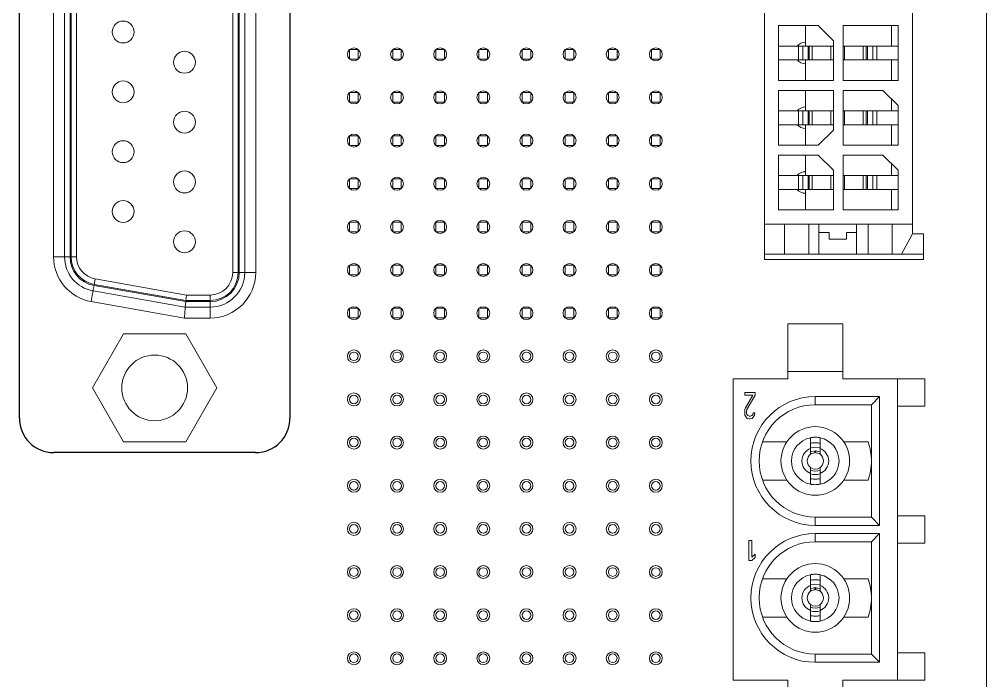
# Model space of a CAD drawing. Extents: x -194 to 239, y -574 to -265.
# Drawn here: x -50.7 to 18.5, y -448.8 to -401.4 of the extents above; entities that cross this region are included whole.
import ezdxf

# ---------------------------------------------------------------- set-up
doc = ezdxf.new("R2010")
doc.units = 0
doc.header["$LTSCALE"] = 0.5
doc.layers.get('0').update_dxf_attribs({"linetype": 'CONTINUOUS'})

msp = doc.modelspace()

# ---------------------------------------------------------------- linework, layer by layer
at = {"color": 7, "linetype": 'Continuous', "lineweight": 5}
for p, q in [((18.542, -486.929), (18.542, -288.609)), ((-35.454, -419.537), (-35.454, -364.299)), ((-35.062, -364.299), (-35.062, -419.537)), ((-34.983, -419.537), (-34.983, -364.299)), ((-34.591, -364.299), (-34.591, -419.537)), ((-33.806, -364.299), (-33.806, -419.537)), ((-48.283, -418.41), (-48.283, -365.489)), ((-47.498, -418.41), (-47.498, -365.489)), ((-47.106, -365.489), (-47.106, -418.41)), ((-47.028, -418.41), (-47.028, -365.489)), ((-46.635, -365.489), (-46.635, -418.41)), ((2.623, -377.678), (2.623, -416.06)), ((13.219, -377.678), (13.219, -416.06)), ((3.643, -405.781), (3.643, -401.858)), ((3.643, -401.858), (6.485, -401.858)), ((5.558, -403.325), (5.558, -401.858)), ((6.485, -401.858), (7.566, -402.939)), ((8.276, -405.781), (8.276, -401.858)), ((8.276, -401.858), (12.2, -401.858)), ((11.736, -403.325), (11.736, -401.858)), ((12.2, -401.858), (12.2, -405.781)), ((7.566, -402.939), (7.566, -405.781)), ((-27.084, -404.254), (-27.084, -403.559)), ((-27.084, -403.559), (-26.467, -403.559)), ((-26.467, -403.559), (-26.467, -404.254)), ((-23.995, -403.559), (-23.378, -403.559)), ((-23.995, -404.254), (-23.995, -403.559)), ((-23.378, -403.559), (-23.378, -404.254)), ((-20.906, -403.559), (-20.288, -403.559)), ((-20.906, -404.254), (-20.906, -403.559)), ((-20.288, -403.559), (-20.288, -404.254)), ((-17.817, -404.254), (-17.817, -403.559)), ((-17.817, -403.559), (-17.199, -403.559)), ((-17.199, -403.559), (-17.199, -404.254)), ((-14.728, -404.254), (-14.728, -403.559)), ((-14.728, -403.559), (-14.11, -403.559)), ((-14.11, -403.559), (-14.11, -404.254)), ((-11.639, -404.254), (-11.639, -403.559)), ((-11.639, -403.559), (-11.021, -403.559)), ((-11.021, -403.559), (-11.021, -404.254)), ((-8.55, -403.559), (-7.932, -403.559)), ((-8.55, -404.254), (-8.55, -403.559)), ((-7.932, -403.559), (-7.932, -404.254)), ((-5.461, -403.559), (-4.843, -403.559)), ((-5.461, -404.254), (-5.461, -403.559)), ((-4.843, -403.559), (-4.843, -404.254)), ((3.643, -403.325), (5.064, -403.325)), ((5.558, -403.325), (5.064, -403.325)), ((5.064, -404.314), (5.064, -403.325)), ((5.365, -403.325), (5.365, -404.314)), ((5.558, -403.325), (6.052, -403.325)), ((5.751, -403.325), (5.751, -404.314)), ((5.829, -403.325), (5.829, -404.314)), ((6.052, -403.325), (6.052, -404.314)), ((6.052, -403.325), (7.381, -403.325)), ((7.566, -403.325), (7.381, -403.325)), ((7.381, -404.314), (7.381, -403.325)), ((8.369, -403.325), (8.276, -403.325)), ((8.369, -403.325), (9.697, -403.325)), ((8.369, -403.325), (8.369, -404.314)), ((10.686, -403.325), (9.697, -403.325)), ((9.697, -404.314), (9.697, -403.325)), ((9.921, -404.314), (9.921, -403.325)), ((9.999, -403.325), (9.999, -404.314)), ((10.385, -403.325), (10.385, -404.314)), ((10.686, -403.325), (10.686, -404.314)), ((10.686, -403.325), (12.2, -403.325)), ((-26.467, -404.254), (-27.084, -404.254)), ((-23.378, -404.254), (-23.995, -404.254)), ((-20.288, -404.254), (-20.906, -404.254)), ((-17.199, -404.254), (-17.817, -404.254)), ((-14.11, -404.254), (-14.728, -404.254)), ((-11.021, -404.254), (-11.639, -404.254)), ((-7.932, -404.254), (-8.55, -404.254)), ((-4.843, -404.254), (-5.461, -404.254)), ((5.064, -404.314), (3.643, -404.314)), ((5.064, -404.314), (5.558, -404.314)), ((5.558, -405.781), (5.558, -404.314)), ((5.558, -404.314), (6.052, -404.314)), ((7.381, -404.314), (6.052, -404.314)), ((7.381, -404.314), (7.566, -404.314)), ((8.276, -404.314), (8.369, -404.314)), ((9.697, -404.314), (8.369, -404.314)), ((9.697, -404.314), (10.686, -404.314)), ((12.2, -404.314), (10.686, -404.314)), ((11.736, -405.781), (11.736, -404.314)), ((7.566, -405.781), (3.643, -405.781)), ((12.2, -405.781), (8.276, -405.781)), ((-27.084, -406.649), (-26.467, -406.649)), ((-27.084, -407.344), (-27.084, -406.649)), ((-26.467, -406.649), (-26.467, -407.344)), ((-23.995, -406.649), (-23.378, -406.649)), ((-23.995, -407.344), (-23.995, -406.649)), ((-23.378, -406.649), (-23.378, -407.344)), ((-20.906, -407.344), (-20.906, -406.649)), ((-20.906, -406.649), (-20.288, -406.649)), ((-20.288, -406.649), (-20.288, -407.344)), ((-17.817, -406.649), (-17.199, -406.649)), ((-17.817, -407.344), (-17.817, -406.649)), ((-17.199, -406.649), (-17.199, -407.344)), ((-14.728, -406.649), (-14.11, -406.649)), ((-14.728, -407.344), (-14.728, -406.649)), ((-14.11, -406.649), (-14.11, -407.344)), ((-11.639, -407.344), (-11.639, -406.649)), ((-11.639, -406.649), (-11.021, -406.649)), ((-11.021, -406.649), (-11.021, -407.344)), ((-8.55, -406.649), (-7.932, -406.649)), ((-8.55, -407.344), (-8.55, -406.649)), ((-7.932, -406.649), (-7.932, -407.344)), ((-5.461, -407.344), (-5.461, -406.649)), ((-5.461, -406.649), (-4.843, -406.649)), ((-4.843, -406.649), (-4.843, -407.344)), ((3.643, -410.415), (3.643, -406.492)), ((3.643, -406.492), (7.566, -406.492)), ((5.558, -407.959), (5.558, -406.492)), ((7.566, -406.492), (7.566, -409.333)), ((8.276, -410.415), (8.276, -406.492)), ((8.276, -406.492), (11.118, -406.492)), ((11.118, -406.492), (12.2, -407.573)), ((-26.467, -407.344), (-27.084, -407.344)), ((-23.378, -407.344), (-23.995, -407.344)), ((-20.288, -407.344), (-20.906, -407.344)), ((-17.199, -407.344), (-17.817, -407.344)), ((-14.11, -407.344), (-14.728, -407.344)), ((-11.021, -407.344), (-11.639, -407.344)), ((-7.932, -407.344), (-8.55, -407.344)), ((-4.843, -407.344), (-5.461, -407.344)), ((11.736, -407.959), (11.736, -407.109)), ((3.643, -407.959), (5.064, -407.959)), ((5.558, -407.959), (5.064, -407.959)), ((5.064, -408.947), (5.064, -407.959)), ((5.365, -407.959), (5.365, -408.947)), ((5.558, -407.959), (6.052, -407.959)), ((5.751, -407.959), (5.751, -408.947)), ((5.829, -407.959), (5.829, -408.947)), ((6.052, -407.959), (6.052, -408.947)), ((6.052, -407.959), (7.381, -407.959)), ((7.566, -407.959), (7.381, -407.959)), ((7.381, -408.947), (7.381, -407.959)), ((8.369, -407.959), (8.276, -407.959)), ((8.369, -407.959), (9.697, -407.959)), ((8.369, -407.959), (8.369, -408.947)), ((10.686, -407.959), (9.697, -407.959)), ((9.697, -408.947), (9.697, -407.959)), ((9.921, -408.947), (9.921, -407.959)), ((9.999, -407.959), (9.999, -408.947)), ((10.385, -407.959), (10.385, -408.947)), ((10.686, -407.959), (10.686, -408.947)), ((10.686, -407.959), (12.2, -407.959)), ((12.2, -407.573), (12.2, -410.415)), ((5.064, -408.947), (3.643, -408.947)), ((5.064, -408.947), (5.558, -408.947)), ((5.558, -410.415), (5.558, -408.947)), ((5.558, -408.947), (6.052, -408.947)), ((7.381, -408.947), (6.052, -408.947)), ((7.566, -409.333), (6.485, -410.415)), ((7.381, -408.947), (7.566, -408.947)), ((8.276, -408.947), (8.369, -408.947)), ((9.697, -408.947), (8.369, -408.947)), ((9.697, -408.947), (10.686, -408.947)), ((12.2, -408.947), (10.686, -408.947)), ((11.736, -410.415), (11.736, -408.947)), ((-27.084, -409.738), (-26.467, -409.738)), ((-27.084, -410.433), (-27.084, -409.738)), ((-26.467, -409.738), (-26.467, -410.433)), ((-23.995, -409.738), (-23.378, -409.738)), ((-23.995, -410.433), (-23.995, -409.738)), ((-23.378, -409.738), (-23.378, -410.433)), ((-20.906, -409.738), (-20.288, -409.738)), ((-20.906, -410.433), (-20.906, -409.738)), ((-20.288, -409.738), (-20.288, -410.433)), ((-17.817, -410.433), (-17.817, -409.738)), ((-17.817, -409.738), (-17.199, -409.738)), ((-17.199, -409.738), (-17.199, -410.433)), ((-14.728, -409.738), (-14.11, -409.738)), ((-14.728, -410.433), (-14.728, -409.738)), ((-14.11, -409.738), (-14.11, -410.433)), ((-11.639, -410.433), (-11.639, -409.738)), ((-11.639, -409.738), (-11.021, -409.738)), ((-11.021, -409.738), (-11.021, -410.433)), ((-8.55, -409.738), (-7.932, -409.738)), ((-8.55, -410.433), (-8.55, -409.738)), ((-7.932, -409.738), (-7.932, -410.433)), ((-5.461, -410.433), (-5.461, -409.738)), ((-5.461, -409.738), (-4.843, -409.738)), ((-4.843, -409.738), (-4.843, -410.433)), ((-26.467, -410.433), (-27.084, -410.433)), ((-23.378, -410.433), (-23.995, -410.433)), ((-20.288, -410.433), (-20.906, -410.433)), ((-17.199, -410.433), (-17.817, -410.433)), ((-14.11, -410.433), (-14.728, -410.433)), ((-11.021, -410.433), (-11.639, -410.433)), ((-7.932, -410.433), (-8.55, -410.433)), ((-4.843, -410.433), (-5.461, -410.433)), ((6.485, -410.415), (3.643, -410.415)), ((12.2, -410.415), (8.276, -410.415)), ((3.643, -415.048), (3.643, -411.125)), ((3.643, -411.125), (6.485, -411.125)), ((5.558, -412.593), (5.558, -411.125)), ((6.485, -411.125), (7.566, -412.206)), ((8.276, -415.048), (8.276, -411.125)), ((8.276, -411.125), (11.118, -411.125)), ((11.118, -411.125), (12.2, -412.206)), ((11.736, -412.593), (11.736, -411.743)), ((-27.084, -412.827), (-26.467, -412.827)), ((-27.084, -413.522), (-27.084, -412.827)), ((-26.467, -412.827), (-26.467, -413.522)), ((-23.995, -412.827), (-23.378, -412.827)), ((-23.995, -413.522), (-23.995, -412.827)), ((-23.378, -412.827), (-23.378, -413.522)), ((-20.906, -412.827), (-20.288, -412.827)), ((-20.906, -413.522), (-20.906, -412.827)), ((-20.288, -412.827), (-20.288, -413.522)), ((-17.817, -412.827), (-17.199, -412.827)), ((-17.817, -413.522), (-17.817, -412.827)), ((-17.199, -412.827), (-17.199, -413.522)), ((-14.728, -412.827), (-14.11, -412.827)), ((-14.728, -413.522), (-14.728, -412.827)), ((-14.11, -412.827), (-14.11, -413.522)), ((-11.639, -413.522), (-11.639, -412.827)), ((-11.639, -412.827), (-11.021, -412.827)), ((-11.021, -412.827), (-11.021, -413.522)), ((-8.55, -412.827), (-7.932, -412.827)), ((-8.55, -413.522), (-8.55, -412.827)), ((-7.932, -412.827), (-7.932, -413.522)), ((-5.461, -412.827), (-4.843, -412.827)), ((-5.461, -413.522), (-5.461, -412.827)), ((-4.843, -412.827), (-4.843, -413.522)), ((3.643, -412.593), (5.064, -412.593)), ((5.558, -412.593), (5.064, -412.593)), ((5.064, -413.581), (5.064, -412.593)), ((5.365, -412.593), (5.365, -413.581)), ((5.558, -412.593), (6.052, -412.593)), ((5.751, -412.593), (5.751, -413.581)), ((5.829, -412.593), (5.829, -413.581)), ((6.052, -412.593), (6.052, -413.581)), ((6.052, -412.593), (7.381, -412.593)), ((7.566, -412.593), (7.381, -412.593)), ((7.381, -413.581), (7.381, -412.593)), ((7.566, -412.206), (7.566, -415.048)), ((8.369, -412.593), (8.276, -412.593)), ((8.369, -412.593), (9.697, -412.593)), ((8.369, -412.593), (8.369, -413.581)), ((9.697, -412.593), (10.686, -412.593)), ((9.697, -413.581), (9.697, -412.593)), ((9.921, -413.581), (9.921, -412.593)), ((9.999, -412.593), (9.999, -413.581)), ((10.385, -412.593), (10.385, -413.581)), ((10.686, -412.593), (10.686, -413.581)), ((10.686, -412.593), (12.2, -412.593)), ((12.2, -412.206), (12.2, -415.048)), ((-26.467, -413.522), (-27.084, -413.522)), ((-23.378, -413.522), (-23.995, -413.522)), ((-20.288, -413.522), (-20.906, -413.522)), ((-17.199, -413.522), (-17.817, -413.522)), ((-14.11, -413.522), (-14.728, -413.522)), ((-11.021, -413.522), (-11.639, -413.522)), ((-7.932, -413.522), (-8.55, -413.522)), ((-4.843, -413.522), (-5.461, -413.522)), ((5.064, -413.581), (3.643, -413.581)), ((5.064, -413.581), (5.558, -413.581)), ((5.558, -415.048), (5.558, -413.581)), ((5.558, -413.581), (6.052, -413.581)), ((7.381, -413.581), (6.052, -413.581)), ((7.381, -413.581), (7.566, -413.581)), ((8.276, -413.581), (8.369, -413.581)), ((9.697, -413.581), (8.369, -413.581)), ((9.697, -413.581), (10.686, -413.581)), ((12.2, -413.581), (10.686, -413.581)), ((11.736, -415.048), (11.736, -413.581)), ((7.566, -415.048), (3.643, -415.048)), ((12.2, -415.048), (8.276, -415.048)), ((-27.084, -415.916), (-26.467, -415.916)), ((-27.084, -416.611), (-27.084, -415.916)), ((-26.467, -415.916), (-26.467, -416.611)), ((-23.995, -415.916), (-23.378, -415.916)), ((-23.995, -416.611), (-23.995, -415.916)), ((-23.378, -415.916), (-23.378, -416.611)), ((-20.906, -415.916), (-20.288, -415.916)), ((-20.906, -416.611), (-20.906, -415.916)), ((-20.288, -415.916), (-20.288, -416.611)), ((-17.817, -415.916), (-17.199, -415.916)), ((-17.817, -416.611), (-17.817, -415.916)), ((-17.199, -415.916), (-17.199, -416.611)), ((-14.728, -415.916), (-14.11, -415.916)), ((-14.728, -416.611), (-14.728, -415.916)), ((-14.11, -415.916), (-14.11, -416.611)), ((-11.639, -415.916), (-11.021, -415.916)), ((-11.639, -416.611), (-11.639, -415.916)), ((-11.021, -415.916), (-11.021, -416.611)), ((-8.55, -415.916), (-7.932, -415.916)), ((-8.55, -416.611), (-8.55, -415.916)), ((-7.932, -415.916), (-7.932, -416.611)), ((-5.461, -415.916), (-4.843, -415.916)), ((-5.461, -416.611), (-5.461, -415.916)), ((-4.843, -415.916), (-4.843, -416.611)), ((2.623, -418.222), (2.623, -416.06)), ((2.623, -416.06), (4.06, -416.06)), ((4.06, -416.06), (4.06, -418.222)), ((4.06, -416.06), (11.783, -416.06)), ((5.797, -416.06), (5.797, -418.222)), ((6.523, -416.06), (6.523, -418.222)), ((9.226, -418.222), (9.226, -416.06)), ((10.045, -418.222), (10.045, -416.06)), ((11.783, -418.222), (11.783, -416.06)), ((11.783, -416.06), (13.219, -416.06)), ((13.219, -416.06), (13.219, -416.755)), ((-26.467, -416.611), (-27.084, -416.611)), ((-23.378, -416.611), (-23.995, -416.611)), ((-20.288, -416.611), (-20.906, -416.611)), ((-17.199, -416.611), (-17.817, -416.611)), ((-14.11, -416.611), (-14.728, -416.611)), ((-11.021, -416.611), (-11.639, -416.611)), ((-7.932, -416.611), (-8.55, -416.611)), ((-4.843, -416.611), (-5.461, -416.611)), ((7.257, -416.678), (6.523, -416.678)), ((7.257, -417.141), (7.257, -416.678)), ((9.226, -416.678), (8.493, -416.678)), ((8.493, -416.678), (8.493, -417.141)), ((13.219, -416.755), (12.447, -418.222)), ((14.007, -416.755), (13.219, -416.755)), ((14.007, -416.755), (14.007, -418.222)), ((8.493, -417.141), (7.257, -417.141)), ((-47.498, -418.41), (-48.283, -418.41)), ((-47.106, -418.41), (-47.498, -418.41)), ((-46.635, -418.41), (-47.028, -418.41)), ((4.06, -418.222), (2.623, -418.222)), ((2.623, -418.608), (2.623, -418.222)), ((4.06, -418.222), (5.797, -418.222)), ((5.797, -418.222), (6.523, -418.222)), ((6.523, -418.222), (9.226, -418.222)), ((9.226, -418.222), (10.045, -418.222)), ((10.045, -418.222), (11.783, -418.222)), ((12.447, -418.222), (11.783, -418.222)), ((12.447, -418.222), (14.007, -418.222)), ((14.007, -418.608), (14.007, -418.222)), ((-27.084, -419.005), (-26.467, -419.005)), ((-27.084, -419.7), (-27.084, -419.005)), ((-26.467, -419.005), (-26.467, -419.7)), ((-23.995, -419.005), (-23.378, -419.005)), ((-23.995, -419.7), (-23.995, -419.005)), ((-23.378, -419.005), (-23.378, -419.7)), ((-20.906, -419.7), (-20.906, -419.005)), ((-20.906, -419.005), (-20.288, -419.005)), ((-20.288, -419.005), (-20.288, -419.7)), ((-17.817, -419.005), (-17.199, -419.005)), ((-17.817, -419.7), (-17.817, -419.005)), ((-17.199, -419.005), (-17.199, -419.7)), ((-14.728, -419.005), (-14.11, -419.005)), ((-14.728, -419.7), (-14.728, -419.005)), ((-14.11, -419.005), (-14.11, -419.7)), ((-11.639, -419.7), (-11.639, -419.005)), ((-11.639, -419.005), (-11.021, -419.005)), ((-11.021, -419.005), (-11.021, -419.7)), ((-8.55, -419.7), (-8.55, -419.005)), ((-8.55, -419.005), (-7.932, -419.005)), ((-7.932, -419.005), (-7.932, -419.7)), ((-5.461, -419.005), (-4.843, -419.005)), ((-5.461, -419.7), (-5.461, -419.005)), ((-4.843, -419.005), (-4.843, -419.7)), ((2.623, -418.608), (14.007, -418.608)), ((-35.062, -419.537), (-35.454, -419.537)), ((-34.591, -419.537), (-34.983, -419.537)), ((-34.591, -419.537), (-33.806, -419.537)), ((-26.467, -419.7), (-27.084, -419.7)), ((-23.378, -419.7), (-23.995, -419.7)), ((-20.288, -419.7), (-20.906, -419.7)), ((-17.199, -419.7), (-17.817, -419.7)), ((-14.11, -419.7), (-14.728, -419.7)), ((-11.021, -419.7), (-11.639, -419.7)), ((-7.932, -419.7), (-8.55, -419.7)), ((-4.843, -419.7), (-5.461, -419.7)), ((-45.388, -420.457), (-38.813, -421.617)), ((-45.306, -419.994), (-45.374, -420.38)), ((-38.807, -421.538), (-45.374, -420.38)), ((-45.306, -419.994), (-38.772, -421.146)), ((-38.848, -422.009), (-45.456, -420.844)), ((-38.807, -421.538), (-38.772, -421.146)), ((-38.772, -421.146), (-37.063, -421.146)), ((-37.063, -421.538), (-37.063, -421.146)), ((-38.916, -422.794), (-45.592, -421.617)), ((-38.813, -421.617), (-38.848, -422.009)), ((-38.813, -421.617), (-37.063, -421.617)), ((-37.063, -421.538), (-38.807, -421.538)), ((-37.063, -422.009), (-37.063, -421.617)), ((-37.063, -422.009), (-38.848, -422.009)), ((-37.063, -422.009), (-37.063, -422.794)), ((-27.084, -422.789), (-27.084, -422.094)), ((-27.084, -422.094), (-26.467, -422.094)), ((-26.467, -422.094), (-26.467, -422.789)), ((-23.995, -422.094), (-23.378, -422.094)), ((-23.995, -422.789), (-23.995, -422.094)), ((-23.378, -422.094), (-23.378, -422.789)), ((-20.906, -422.094), (-20.288, -422.094)), ((-20.906, -422.789), (-20.906, -422.094)), ((-20.288, -422.094), (-20.288, -422.789)), ((-17.817, -422.094), (-17.199, -422.094)), ((-17.817, -422.789), (-17.817, -422.094)), ((-17.199, -422.094), (-17.199, -422.789)), ((-14.728, -422.094), (-14.11, -422.094)), ((-14.728, -422.789), (-14.728, -422.094)), ((-14.11, -422.094), (-14.11, -422.789)), ((-11.639, -422.789), (-11.639, -422.094)), ((-11.639, -422.094), (-11.021, -422.094)), ((-11.021, -422.094), (-11.021, -422.789)), ((-8.55, -422.789), (-8.55, -422.094)), ((-8.55, -422.094), (-7.932, -422.094)), ((-7.932, -422.094), (-7.932, -422.789)), ((-5.461, -422.789), (-5.461, -422.094)), ((-5.461, -422.094), (-4.843, -422.094)), ((-4.843, -422.094), (-4.843, -422.789)), ((-37.063, -422.794), (-38.916, -422.794)), ((-26.467, -422.789), (-27.084, -422.789)), ((-23.378, -422.789), (-23.995, -422.789)), ((-20.288, -422.789), (-20.906, -422.789)), ((-17.199, -422.789), (-17.817, -422.789)), ((-14.11, -422.789), (-14.728, -422.789)), ((-11.021, -422.789), (-11.639, -422.789)), ((-7.932, -422.789), (-8.55, -422.789)), ((-4.843, -422.789), (-5.461, -422.789)), ((4.307, -423.217), (4.307, -426.615)), ((8.23, -423.217), (4.307, -423.217)), ((8.23, -426.615), (8.23, -423.217)), ((-43.274, -423.934), (-45.503, -427.796)), ((-38.815, -423.934), (-43.274, -423.934)), ((-36.586, -427.796), (-38.815, -423.934)), ((4.307, -426.615), (4.307, -427.141)), ((8.23, -426.615), (4.307, -426.615)), ((8.23, -427.141), (8.23, -426.615)), ((4.307, -427.141), (0.384, -427.141)), ((0.384, -427.141), (0.384, -448.718)), ((12.153, -427.141), (8.23, -427.141)), ((12.153, -427.141), (14.115, -427.141)), ((12.153, -448.718), (12.153, -427.141)), ((14.115, -427.141), (14.115, -429.102)), ((-45.503, -427.796), (-43.274, -431.657)), ((-38.815, -431.657), (-36.586, -427.796)), ((1.213, -428.121), (1.953, -428.121)), ((1.213, -428.323), (1.213, -428.121)), ((1.953, -428.121), (1.953, -428.323)), ((1.789, -428.323), (1.213, -428.323)), ((1.275, -429.212), (1.789, -428.323)), ((1.953, -428.323), (1.378, -429.333)), ((6.269, -428.416), (6.269, -429.004)), ((6.269, -428.416), (10.878, -428.416)), ((10.29, -429.004), (10.878, -428.416)), ((10.878, -428.416), (10.878, -437.635)), ((1.213, -429.495), (1.234, -429.333)), ((1.213, -429.495), (1.213, -429.576)), ((1.234, -429.333), (1.275, -429.212)), ((1.378, -429.333), (1.337, -429.495)), ((1.337, -429.576), (1.337, -429.495)), ((6.269, -429.004), (10.29, -429.004)), ((10.29, -437.047), (10.29, -429.004)), ((14.115, -429.102), (12.153, -429.102)), ((1.234, -429.737), (1.213, -429.576)), ((1.316, -429.899), (1.234, -429.737)), ((1.398, -429.979), (1.316, -429.899)), ((1.337, -429.576), (1.378, -429.697)), ((1.439, -429.777), (1.378, -429.697)), ((1.522, -430.02), (1.398, -429.979)), ((1.439, -429.777), (1.542, -429.818)), ((1.522, -430.02), (1.604, -430.02)), ((1.624, -429.818), (1.542, -429.818)), ((1.748, -429.979), (1.604, -430.02)), ((1.624, -429.818), (1.727, -429.777)), ((1.789, -429.697), (1.727, -429.777)), ((1.83, -429.899), (1.748, -429.979)), ((1.789, -429.697), (1.83, -429.576)), ((1.933, -429.576), (1.83, -429.576)), ((1.912, -429.737), (1.83, -429.899)), ((1.933, -429.576), (1.912, -429.737)), ((6.269, -431.326), (5.929, -431.361)), ((6.608, -431.361), (6.608, -432.13)), ((-43.274, -431.657), (-38.815, -431.657)), ((2.49, -431.651), (4.233, -431.651)), ((5.929, -432.551), (5.929, -432.13)), ((6.608, -432.13), (6.608, -432.551)), ((8.304, -431.651), (10.047, -431.651)), ((6.23, -432.438), (6.23, -432.291)), ((6.307, -432.291), (6.307, -432.438)), ((5.929, -433.921), (5.929, -433.5)), ((6.608, -433.5), (6.608, -433.921)), ((5.929, -434.69), (5.929, -433.921)), ((4.233, -434.4), (2.49, -434.4)), ((10.047, -434.4), (8.304, -434.4)), ((6.269, -437.635), (6.269, -437.047)), ((10.29, -437.047), (6.269, -437.047)), ((10.878, -437.635), (10.29, -437.047)), ((12.153, -436.948), (14.115, -436.948)), ((14.115, -436.948), (14.115, -438.91)), ((10.878, -437.635), (6.269, -437.635)), ((6.269, -438.224), (6.269, -438.812)), ((6.269, -438.224), (10.878, -438.224)), ((10.29, -438.812), (10.878, -438.224)), ((10.878, -438.224), (10.878, -447.443)), ((1.501, -438.714), (1.727, -438.714)), ((1.501, -440.16), (1.501, -438.714)), ((1.727, -438.714), (1.727, -439.914)), ((6.269, -438.812), (10.29, -438.812)), ((10.29, -446.854), (10.29, -438.812)), ((14.115, -438.91), (12.153, -438.91)), ((1.727, -439.914), (1.953, -439.699)), ((1.953, -439.699), (1.953, -439.945)), ((1.727, -440.16), (1.501, -440.16)), ((1.953, -439.945), (1.727, -440.16)), ((6.269, -441.134), (5.929, -441.169)), ((6.608, -441.169), (6.608, -441.938)), ((2.49, -441.459), (4.233, -441.459)), ((5.929, -442.359), (5.929, -441.938)), ((6.608, -441.938), (6.608, -442.359)), ((8.304, -441.459), (10.047, -441.459)), ((6.229, -442.246), (6.229, -442.099)), ((6.308, -442.099), (6.308, -442.246)), ((5.929, -443.729), (5.929, -443.308)), ((6.608, -443.308), (6.608, -443.729)), ((5.929, -444.498), (5.929, -443.729)), ((4.233, -444.208), (2.49, -444.208)), ((10.047, -444.208), (8.304, -444.208)), ((12.153, -446.756), (14.115, -446.756)), ((14.115, -446.756), (14.115, -448.718)), ((6.269, -447.443), (6.269, -446.854)), ((10.29, -446.854), (6.269, -446.854)), ((10.878, -447.443), (6.269, -447.443)), ((10.878, -447.443), (10.29, -446.854)), ((4.307, -448.718), (0.384, -448.718)), ((4.307, -448.718), (4.307, -449.244)), ((12.153, -448.718), (8.23, -448.718)), ((8.23, -449.244), (8.23, -448.718)), ((14.115, -448.718), (12.153, -448.718))]:
    msp.add_line(p, q, dxfattribs=at)
at = {"color": 1, "linetype": 'Continuous', "lineweight": 30}
for p, q in [((-50.735, -429.953), (-50.735, -352.981)), ((-31.354, -352.981), (-31.354, -429.953)), ((-33.826, -432.425), (-48.263, -432.425))]:
    msp.add_line(p, q, dxfattribs=at)
at = {"color": 7, "linetype": 'Continuous', "lineweight": 5, "flags": 128}
for points in [[(-45.456, -420.844), (-45.459, -420.859), (-45.466, -420.903), (-45.479, -420.974), (-45.496, -421.07), (-45.516, -421.187), (-45.54, -421.321), (-45.566, -421.466), (-45.592, -421.617)], [(-38.848, -422.009), (-38.849, -422.021), (-38.852, -422.056), (-38.857, -422.114), (-38.864, -422.193), (-38.872, -422.289), (-38.882, -422.401), (-38.893, -422.525), (-38.904, -422.657), (-38.916, -422.794)], [(5.923, -432.106), (5.965, -432.092), (6.269, -432.044)], [(6.269, -432.044), (6.572, -432.092), (6.61, -432.105)], [(6.269, -432.29), (6.003, -432.34), (5.923, -432.376)], [(5.928, -432.545), (5.999, -432.502), (6.23, -432.438)], [(6.615, -432.377), (6.534, -432.34), (6.269, -432.29)], [(6.307, -432.438), (6.538, -432.502), (6.61, -432.546)], [(5.929, -434.69), (6.269, -434.724), (6.608, -434.69)], [(5.923, -441.914), (5.965, -441.9), (6.269, -441.851)], [(6.269, -441.851), (6.572, -441.9), (6.61, -441.913)], [(6.269, -442.098), (6.003, -442.148), (5.923, -442.184)], [(5.928, -442.353), (5.998, -442.31), (6.229, -442.246)], [(6.615, -442.185), (6.534, -442.148), (6.269, -442.098)], [(6.308, -442.246), (6.539, -442.31), (6.61, -442.354)], [(5.929, -444.498), (6.269, -444.532), (6.608, -444.498)]]:
    msp.add_lwpolyline(points, dxfattribs=at)
at = {"color": 7, "linetype": 'Continuous', "lineweight": 5}
for centre, radius in [((-43.3, -402.313), 0.785), ((-38.906, -404.478), 0.785), ((-26.776, -403.909), 0.463), ((-23.686, -403.909), 0.463), ((-20.597, -403.909), 0.463), ((-17.508, -403.909), 0.463), ((-14.419, -403.909), 0.463), ((-11.33, -403.909), 0.463), ((-8.241, -403.909), 0.463), ((-5.152, -403.909), 0.463), ((-43.3, -406.597), 0.785), ((-26.776, -406.998), 0.463), ((-23.686, -406.998), 0.463), ((-20.597, -406.998), 0.463), ((-17.508, -406.998), 0.463), ((-14.419, -406.998), 0.463), ((-11.33, -406.998), 0.463), ((-8.241, -406.998), 0.463), ((-5.152, -406.998), 0.463), ((-38.906, -408.763), 0.785), ((-43.3, -410.881), 0.785), ((-26.776, -410.087), 0.463), ((-23.686, -410.087), 0.463), ((-20.597, -410.087), 0.463), ((-17.508, -410.087), 0.463), ((-14.419, -410.087), 0.463), ((-11.33, -410.087), 0.463), ((-8.241, -410.087), 0.463), ((-5.152, -410.087), 0.463), ((-38.906, -413.047), 0.785), ((-26.776, -413.176), 0.463), ((-23.686, -413.176), 0.463), ((-20.597, -413.176), 0.463), ((-17.508, -413.176), 0.463), ((-14.419, -413.176), 0.463), ((-11.33, -413.176), 0.463), ((-8.241, -413.176), 0.463), ((-5.152, -413.176), 0.463), ((-43.3, -415.165), 0.785), ((-26.776, -416.265), 0.463), ((-23.686, -416.265), 0.463), ((-20.597, -416.265), 0.463), ((-17.508, -416.265), 0.463), ((-14.419, -416.265), 0.463), ((-11.33, -416.265), 0.463), ((-8.241, -416.265), 0.463), ((-5.152, -416.265), 0.463), ((-38.906, -417.331), 0.785), ((-26.776, -419.355), 0.463), ((-23.686, -419.355), 0.463), ((-20.597, -419.355), 0.463), ((-17.508, -419.355), 0.463), ((-14.419, -419.355), 0.463), ((-11.33, -419.355), 0.463), ((-8.241, -419.355), 0.463), ((-5.152, -419.355), 0.463), ((-26.776, -422.444), 0.463), ((-23.686, -422.444), 0.463), ((-20.597, -422.444), 0.463), ((-17.508, -422.444), 0.463), ((-14.419, -422.444), 0.463), ((-11.33, -422.444), 0.463), ((-8.241, -422.444), 0.463), ((-5.152, -422.444), 0.463), ((-26.776, -425.533), 0.463), ((-26.776, -425.533), 0.309), ((-23.686, -425.533), 0.463), ((-23.686, -425.533), 0.309), ((-20.597, -425.533), 0.463), ((-20.597, -425.533), 0.309), ((-17.508, -425.533), 0.463), ((-17.508, -425.533), 0.309), ((-14.419, -425.533), 0.463), ((-14.419, -425.533), 0.309), ((-11.33, -425.533), 0.463), ((-11.33, -425.533), 0.309), ((-8.241, -425.533), 0.463), ((-8.241, -425.533), 0.309), ((-5.152, -425.533), 0.463), ((-5.152, -425.533), 0.309), ((-41.045, -427.796), 2.354), ((-26.776, -428.622), 0.463), ((-26.776, -428.622), 0.309), ((-23.686, -428.622), 0.463), ((-23.686, -428.622), 0.309), ((-20.597, -428.622), 0.463), ((-20.597, -428.622), 0.309), ((-17.508, -428.622), 0.463), ((-17.508, -428.622), 0.309), ((-14.419, -428.622), 0.463), ((-14.419, -428.622), 0.309), ((-11.33, -428.622), 0.463), ((-11.33, -428.622), 0.309), ((-8.241, -428.622), 0.463), ((-8.241, -428.622), 0.309), ((-5.152, -428.622), 0.463), ((-5.152, -428.622), 0.309), ((6.269, -433.025), 2.456), ((-26.776, -431.711), 0.463), ((-26.776, -431.711), 0.309), ((-23.686, -431.711), 0.463), ((-23.686, -431.711), 0.309), ((-20.597, -431.711), 0.463), ((-20.597, -431.711), 0.309), ((-17.508, -431.711), 0.463), ((-17.508, -431.711), 0.309), ((-14.419, -431.711), 0.463), ((-14.419, -431.711), 0.309), ((-11.33, -431.711), 0.463), ((-11.33, -431.711), 0.309), ((-8.241, -431.711), 0.463), ((-8.241, -431.711), 0.309), ((-5.152, -431.711), 0.463), ((-5.152, -431.711), 0.309), ((-26.776, -434.8), 0.463), ((-23.686, -434.8), 0.463), ((-20.597, -434.8), 0.463), ((-17.508, -434.8), 0.463), ((-14.419, -434.8), 0.463), ((-11.33, -434.8), 0.463), ((-8.241, -434.8), 0.463), ((-5.152, -434.8), 0.463), ((-26.776, -434.8), 0.309), ((-23.686, -434.8), 0.309), ((-20.597, -434.8), 0.309), ((-17.508, -434.8), 0.309), ((-14.419, -434.8), 0.309), ((-11.33, -434.8), 0.309), ((-8.241, -434.8), 0.309), ((-5.152, -434.8), 0.309), ((-26.776, -437.889), 0.463), ((-26.776, -437.889), 0.309), ((-23.686, -437.889), 0.463), ((-23.686, -437.889), 0.309), ((-20.597, -437.889), 0.463), ((-20.597, -437.889), 0.309), ((-17.508, -437.889), 0.463), ((-17.508, -437.889), 0.309), ((-14.419, -437.889), 0.463), ((-14.419, -437.889), 0.309), ((-11.33, -437.889), 0.463), ((-11.33, -437.889), 0.309), ((-8.241, -437.889), 0.463), ((-8.241, -437.889), 0.309), ((-5.152, -437.889), 0.463), ((-5.152, -437.889), 0.309), ((-26.776, -440.978), 0.463), ((-23.686, -440.978), 0.463), ((-20.597, -440.978), 0.463), ((-17.508, -440.978), 0.463), ((-14.419, -440.978), 0.463), ((-11.33, -440.978), 0.463), ((-8.241, -440.978), 0.463), ((-5.152, -440.978), 0.463), ((6.269, -442.833), 2.456), ((-26.776, -440.978), 0.309), ((-23.686, -440.978), 0.309), ((-20.597, -440.978), 0.309), ((-17.508, -440.978), 0.309), ((-14.419, -440.978), 0.309), ((-11.33, -440.978), 0.309), ((-8.241, -440.978), 0.309), ((-5.152, -440.978), 0.309), ((-26.776, -444.067), 0.463), ((-26.776, -444.067), 0.309), ((-23.686, -444.067), 0.463), ((-23.686, -444.067), 0.309), ((-20.597, -444.067), 0.463), ((-20.597, -444.067), 0.309), ((-17.508, -444.067), 0.463), ((-17.508, -444.067), 0.309), ((-14.419, -444.067), 0.463), ((-14.419, -444.067), 0.309), ((-11.33, -444.067), 0.463), ((-11.33, -444.067), 0.309), ((-8.241, -444.067), 0.463), ((-8.241, -444.067), 0.309), ((-5.152, -444.067), 0.463), ((-5.152, -444.067), 0.309), ((-26.776, -447.156), 0.463), ((-23.686, -447.156), 0.463), ((-20.597, -447.156), 0.463), ((-17.508, -447.156), 0.463), ((-14.419, -447.156), 0.463), ((-11.33, -447.156), 0.463), ((-8.241, -447.156), 0.463), ((-5.152, -447.156), 0.463), ((-26.776, -447.156), 0.309), ((-23.686, -447.156), 0.309), ((-20.597, -447.156), 0.309), ((-17.508, -447.156), 0.309), ((-14.419, -447.156), 0.309), ((-11.33, -447.156), 0.309), ((-8.241, -447.156), 0.309), ((-5.152, -447.156), 0.309)]:
    msp.add_circle(centre, radius, dxfattribs=at)
for centre, radius, start, end in [((5.558, -403.819), 0.772, 90, 140.20818), ((5.558, -403.819), 0.772, 219.79182, 270), ((5.558, -408.453), 0.772, 90, 140.20818), ((5.558, -408.453), 0.772, 219.79182, 270), ((5.558, -413.087), 0.772, 90, 140.20818), ((5.558, -413.087), 0.772, 219.79182, 270), ((-45.027, -418.41), 3.256, 180, 260), ((-45.027, -418.41), 2.472, 180, 260), ((-45.027, -418.41), 2.079, 180, 260), ((-45.027, -418.41), 2.001, 180, 260), ((-45.027, -418.41), 1.608, 180, 260), ((-37.063, -419.537), 3.256, 270, 0), ((-37.063, -419.537), 2.079, 270, 0), ((-37.063, -419.537), 2.001, 270, 0), ((-37.063, -419.537), 2.472, 270, 0), ((-37.063, -419.537), 1.608, 270, 0), ((-176.291, -397.571), 132.889, 349.91369, 350.08281), ((6.269, -433.025), 4.61, 90, 270), ((6.269, -433.025), 4.021, 90, 270), ((6.269, -433.025), 1.699, 101.53696, 258.46304), ((6.269, -433.025), 1.699, 281.53696, 78.46304), ((6.269, -433.025), 0.958, 110.78356, 249.21644), ((6.269, -433.025), 0.958, 290.78356, 69.21644), ((6.269, -433.025), 4.021, 0, 19.98947), ((6.269, -433.025), 0.584, 125.61488, 234.38512), ((6.269, -433.025), 0.584, 305.61488, 54.38512), ((6.269, -433.025), 0.588, 234.64957, 305.43694), ((6.269, -433.025), 4.021, 340.01053, 0), ((6.269, -433.025), 0.735, 241.86011, 297.65576), ((6.269, -433.025), 0.982, 249.47325, 290.34657), ((6.269, -442.833), 4.61, 90, 270), ((6.269, -442.833), 4.021, 90, 270), ((6.269, -442.833), 1.699, 101.53696, 258.46304), ((6.269, -442.833), 1.699, 281.53696, 78.46304), ((6.269, -442.833), 0.958, 110.78356, 249.21644), ((6.269, -442.833), 0.958, 290.78356, 69.21644), ((6.269, -442.833), 4.021, 0, 19.98947), ((6.269, -442.833), 0.584, 125.61488, 234.38512), ((6.269, -442.833), 0.584, 305.61488, 54.38512), ((6.269, -442.833), 0.588, 234.6515, 305.43723), ((6.269, -442.833), 4.021, 340.01053, 0), ((6.269, -442.833), 0.982, 249.16296, 291.1401), ((6.269, -442.833), 0.735, 241.86011, 297.65576)]:
    msp.add_arc(centre, radius, start, end, dxfattribs=at)
at = {"color": 1, "linetype": 'Continuous', "lineweight": 30}
for centre, start, end in [((-48.263, -429.953), 180, 270), ((-33.826, -429.953), 270, 0)]:
    msp.add_arc(centre, 2.472, start, end, dxfattribs=at)
at = {"color": 7, "linetype": 'Continuous', "lineweight": 5}
for points, knots in [([(6.269, -431.326), (6.223, -431.327), (6.131, -431.33), (6.011, -431.345), (5.952, -431.356), (5.926, -431.362)], [0, 0, 0, 0, 0.355609, 0.711533, 1, 1, 1, 1]), ([(5.929, -432.13), (5.929, -431.975), (5.929, -431.716), (5.929, -431.463), (5.929, -431.361)], [0, 0, 0, 0, 0.595817, 1, 1, 1, 1]), ([(6.608, -431.361), (6.583, -431.356), (6.525, -431.345), (6.406, -431.33), (6.314, -431.327), (6.269, -431.326)], [0, 0, 0, 0, 0.281518, 0.640799, 1, 1, 1, 1]), ([(6.269, -431.719), (6.222, -431.72), (6.13, -431.723), (6.012, -431.742), (5.954, -431.758), (5.929, -431.764)], [0, 0, 0, 0, 0.358929, 0.718249, 1, 1, 1, 1]), ([(6.608, -431.764), (6.583, -431.758), (6.526, -431.742), (6.407, -431.723), (6.315, -431.72), (6.269, -431.719)], [0, 0, 0, 0, 0.281559, 0.640857, 1, 1, 1, 1]), ([(5.929, -434.286), (5.954, -434.293), (6.012, -434.308), (6.13, -434.328), (6.222, -434.331), (6.269, -434.332)], [0, 0, 0, 0, 0.281754, 0.641079, 1, 1, 1, 1]), ([(6.269, -434.332), (6.315, -434.331), (6.407, -434.328), (6.526, -434.308), (6.583, -434.293), (6.608, -434.286)], [0, 0, 0, 0, 0.359135, 0.718438, 1, 1, 1, 1]), ([(6.608, -433.921), (6.608, -434.075), (6.608, -434.335), (6.608, -434.588), (6.608, -434.69)], [0, 0, 0, 0, 0.595817, 1, 1, 1, 1]), ([(5.929, -434.689), (5.954, -434.695), (6.012, -434.706), (6.131, -434.721), (6.223, -434.723), (6.269, -434.724)], [0, 0, 0, 0, 0.281712, 0.641015, 1, 1, 1, 1]), ([(6.269, -434.724), (6.314, -434.723), (6.406, -434.721), (6.526, -434.706), (6.585, -434.694), (6.611, -434.689)], [0, 0, 0, 0, 0.356311, 0.712701, 1, 1, 1, 1]), ([(6.269, -441.134), (6.223, -441.135), (6.131, -441.138), (6.011, -441.153), (5.952, -441.164), (5.926, -441.17)], [0, 0, 0, 0, 0.355612, 0.711505, 1, 1, 1, 1]), ([(5.929, -441.938), (5.929, -441.783), (5.929, -441.523), (5.929, -441.271), (5.929, -441.169)], [0, 0, 0, 0, 0.595817, 1, 1, 1, 1]), ([(6.608, -441.169), (6.583, -441.164), (6.525, -441.152), (6.406, -441.138), (6.314, -441.135), (6.269, -441.134)], [0, 0, 0, 0, 0.281522, 0.640784, 1, 1, 1, 1]), ([(6.269, -441.527), (6.222, -441.528), (6.13, -441.531), (6.012, -441.55), (5.954, -441.566), (5.929, -441.572)], [0, 0, 0, 0, 0.358921, 0.718246, 1, 1, 1, 1]), ([(6.608, -441.572), (6.583, -441.566), (6.526, -441.55), (6.407, -441.531), (6.315, -441.528), (6.269, -441.527)], [0, 0, 0, 0, 0.281562, 0.640865, 1, 1, 1, 1]), ([(6.608, -443.729), (6.608, -443.883), (6.608, -444.143), (6.608, -444.396), (6.608, -444.498)], [0, 0, 0, 0, 0.595817, 1, 1, 1, 1]), ([(5.929, -444.094), (5.954, -444.101), (6.012, -444.116), (6.13, -444.136), (6.222, -444.138), (6.269, -444.14)], [0, 0, 0, 0, 0.28172, 0.641056, 1, 1, 1, 1]), ([(5.929, -444.497), (5.954, -444.502), (6.012, -444.514), (6.131, -444.529), (6.223, -444.531), (6.269, -444.532)], [0, 0, 0, 0, 0.281743, 0.641017, 1, 1, 1, 1]), ([(6.269, -444.14), (6.315, -444.138), (6.407, -444.136), (6.526, -444.116), (6.583, -444.101), (6.608, -444.094)], [0, 0, 0, 0, 0.359158, 0.718472, 1, 1, 1, 1]), ([(6.269, -444.532), (6.314, -444.531), (6.406, -444.529), (6.526, -444.514), (6.585, -444.502), (6.611, -444.497)], [0, 0, 0, 0, 0.35632, 0.712694, 1, 1, 1, 1])]:
    msp.add_open_spline(points, degree=3, knots=knots, dxfattribs=at)

doc.saveas('drawing.dxf')
